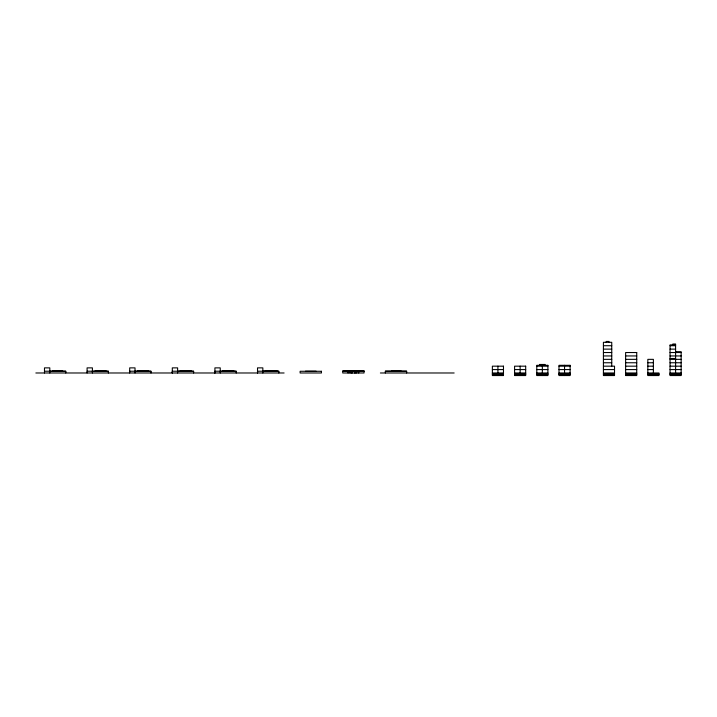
<?xml version="1.0" encoding="UTF-8"?>
<svg xmlns="http://www.w3.org/2000/svg" width="717" height="717" viewBox="0 0 717 717"><rect width="100%" height="100%" fill="white"/><g stroke="black" fill="none" stroke-linecap="round" stroke-linejoin="round"><path stroke-width="1.08" d="M675.593 344.868L670.045 344.868L670.045 375.547L681.15 375.547L681.15 351.68L675.593 351.68M603.418 345.719L611.744 345.719M670.045 345.719L675.593 345.719M603.418 349.125L611.744 349.125M670.045 349.125L675.593 349.125M603.418 352.531L611.744 352.531M670.045 352.531L681.15 352.531M603.418 355.946L611.744 355.946M625.627 355.946L636.732 355.946M670.045 355.946L681.15 355.946M670.045 358.5L675.593 358.5M603.418 359.351L611.744 359.351M625.627 359.351L636.732 359.351M670.045 359.351L681.15 359.351M603.418 362.757L611.744 362.757M625.627 362.757L636.732 362.757M647.836 362.757L653.384 362.757M670.045 362.757L681.15 362.757M536.791 366.172L547.896 366.172M559 366.172L570.105 366.172M603.418 366.172L614.523 366.172L614.523 375.547L603.418 375.547L603.418 342.305L611.744 342.305L611.744 366.172M625.627 366.172L636.732 366.172M647.836 366.172L653.384 366.172M670.045 366.172L681.15 366.172M492.373 369.578L503.477 369.578M514.582 369.578L525.686 369.578M536.791 369.578L547.896 369.578M559 369.578L570.105 369.578M603.418 369.578L614.523 369.578M625.627 369.578L636.732 369.578M647.836 369.578L653.384 369.578M670.045 369.578L681.15 369.578M52.44 370.94L62.684 370.94M95.047 370.94L106.143 370.94M137.655 370.94L148.679 370.94M179.94 370.94L191.287 370.94M222.53 370.94L233.966 370.94M264.833 370.94L277.228 370.94M391.572 371.074L401.135 371.074M44.481 371.218L65.785 371.218L65.785 372.983M87.089 371.218L108.392 371.218L108.392 372.983M129.696 371.218L151 371.218L151 372.983M305.451 371.218L316.107 371.218M342.735 371.218L364.039 371.218M385.343 371.146L406.647 371.146M49.805 371.281L65.785 371.281M92.412 371.281L108.392 371.281M135.02 371.281L151 371.281M177.628 371.281L193.608 371.281M220.236 371.281L236.216 371.281M262.843 371.281L278.823 371.281M342.735 371.281L364.039 371.281M35.85 372.983L284.093 372.983M380.395 372.983L454.148 372.983M492.373 372.983L503.477 372.983M514.582 372.983L525.686 372.983M536.791 372.983L547.896 372.983M559 372.983L570.105 372.983M603.418 372.983L614.523 372.983M625.627 372.983L636.732 372.983M647.836 372.983L658.941 372.983L658.941 375.547L647.836 375.547L647.836 359.351L653.384 359.351L653.384 372.983M670.045 372.983L681.15 372.983M492.373 373.835L503.477 373.835M514.582 373.835L525.686 373.835M536.791 373.835L547.896 373.835M559 373.835L570.105 373.835M603.418 373.835L614.523 373.835M625.627 373.835L636.732 373.835M647.836 373.835L658.941 373.835M670.045 373.835L681.15 373.835M492.373 374.695L503.477 374.695M514.582 374.695L525.686 374.695M536.791 374.695L547.896 374.695M559 374.695L570.105 374.695M603.418 374.695L614.523 374.695M625.627 374.695L636.732 374.695M647.836 374.695L658.941 374.695M670.045 374.695L681.15 374.695M675.593 372.983L675.593 344.017L672.824 344.017L672.824 344.868M675.593 373.835L675.593 375.547M653.384 373.835L653.384 375.547M631.175 373.835L631.175 375.547M608.966 342.305L608.966 341.453L606.197 341.453L606.197 342.305M608.966 373.835L608.966 375.547M564.548 365.32L564.548 372.983M564.548 373.835L564.548 375.547M545.117 365.32L545.117 364.469L539.56 364.469L539.56 365.32M542.339 365.32L542.339 372.983M542.339 373.835L542.339 375.547M520.13 366.172L520.13 372.983M520.13 373.835L520.13 375.547M497.921 366.172L497.921 372.983M497.921 373.835L497.921 375.547M406.647 372.983L406.647 371.281L385.343 371.263L385.343 372.983M358.715 371.218L358.715 372.983M356.716 371.218L356.716 372.983M355.381 371.281L355.381 372.983M354.521 371.048L354.521 372.983M352.253 371.048L352.253 372.983M351.393 371.281L351.393 372.983M350.057 371.218L350.057 372.983M348.059 371.218L348.059 372.983M278.823 372.983L278.823 371.218L257.52 371.218L257.52 372.983L257.52 367.875L262.843 367.875L262.843 372.983M236.216 372.983L236.216 371.218L214.912 371.218L214.912 372.983L214.912 367.875L220.236 367.875L220.236 372.983M193.608 372.983L193.608 371.218L172.304 371.218L172.304 372.983L172.304 367.875L177.628 367.875L177.628 372.983M135.02 372.983L135.02 367.875L129.696 367.875L129.696 372.983M92.412 372.983L92.412 367.875L87.089 367.875L87.089 372.983M49.805 372.983L49.805 367.875L44.481 367.875L44.481 372.983M636.732 352.531L625.627 352.531L625.627 375.547L636.732 375.547L636.732 352.531M547.896 365.32L536.791 365.32L536.791 375.547L547.896 375.547L547.896 365.32M570.105 365.32L559 365.32L559 375.547L570.105 375.547L570.105 365.32M503.477 366.172L492.373 366.172L492.373 375.547L503.477 375.547L503.477 366.172M525.686 366.172L514.582 366.172L514.582 375.547L525.686 375.547L525.686 366.172M364.039 371.048L342.735 371.048L342.735 372.983L364.039 372.983L364.039 371.048M321.431 371.281L300.127 371.281L300.127 372.983L321.431 372.983L321.431 371.281"/></g></svg>
